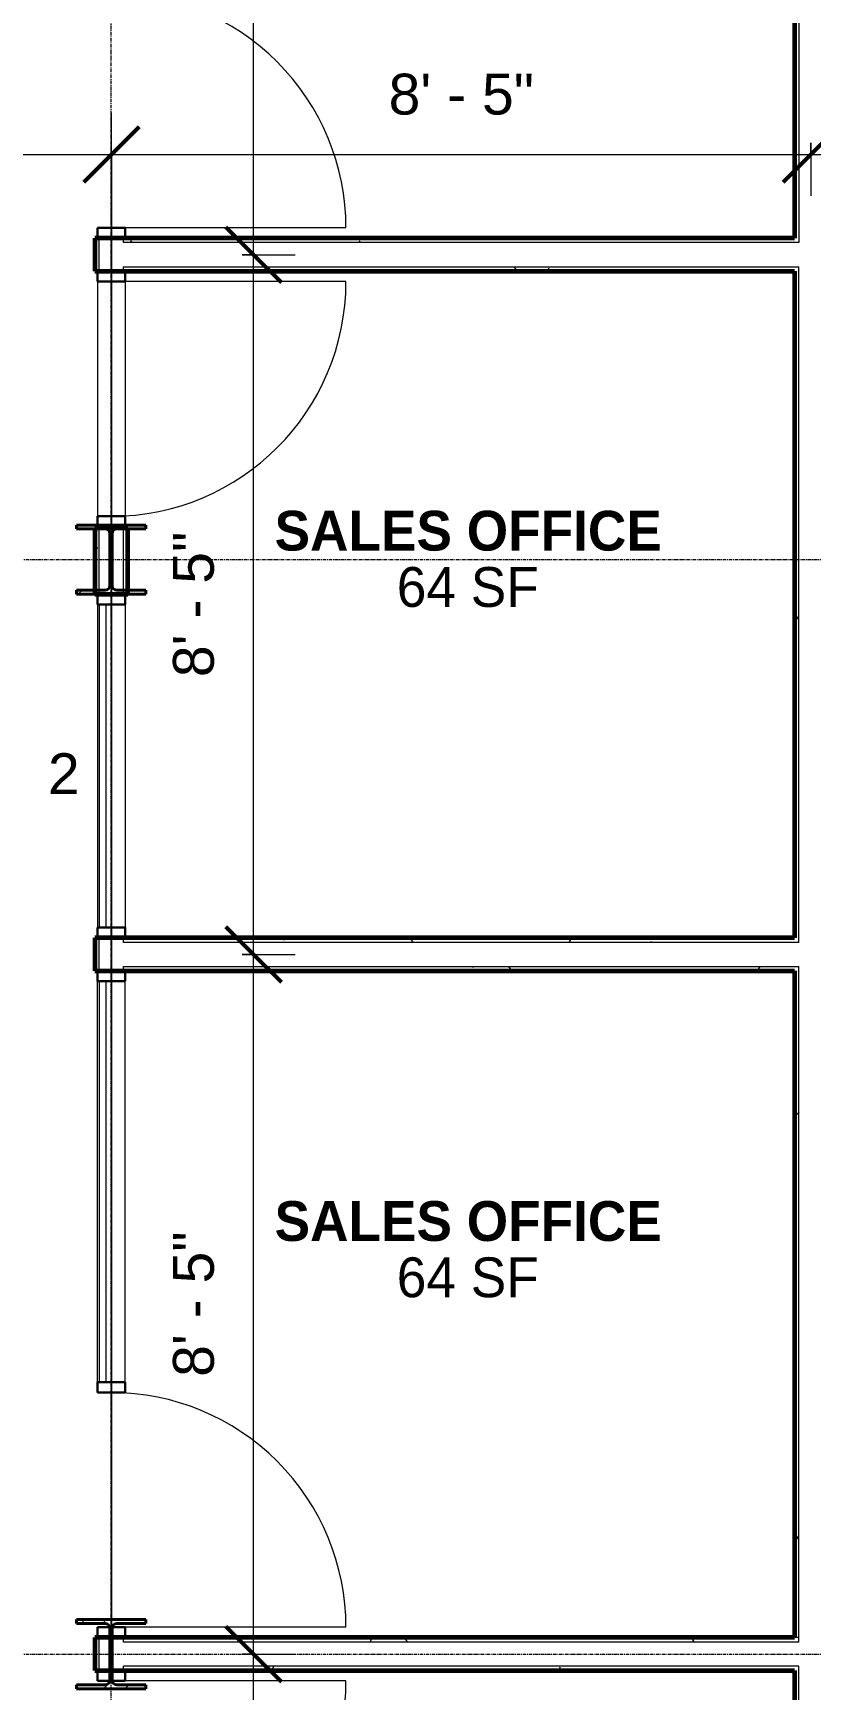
# Model space of a CAD drawing. Header units: inches. Extents: x 126 to 2219, y -1759 to -92.
# Drawn here: x 1338.1 to 1450.4, y -1173.5 to -934.3 of the extents above; entities that cross this region are included whole.
import ezdxf

# ---------------------------------------------------------------- set-up
doc = ezdxf.new("R2010")
doc.units = ezdxf.units.IN
doc.header["$MEASUREMENT"] = 0
doc.linetypes.add('Grid Line 1_2_', pattern=[0.875, 0.5, -0.125, 0.125, -0.125])
for name, color, linetype, lineweight in [('A-ANNO-DIMS', 211, 'Continuous', 9), ('A-ANNO-DIMS-64', 211, 'Continuous', 9), ('A-AREA-IDEN', 2, 'Continuous', 9), ('A-DOOR', 31, 'Continuous', 18), ('A-GLAZ-CURT', 52, 'Continuous', 9), ('A-GLAZ-CWMG', 51, 'Continuous', 9), ('A-WALL', 113, 'Continuous', 18), ('A-WALL-PATT', 111, 'Continuous', 60), ('G-ANNO-SYMB', 111, 'Continuous', 9), ('I-WALL', 2, 'Continuous', 18), ('S-COLS', 52, 'Continuous', 9), ('S-GRID', 1, 'Continuous', 9)]:
    doc.layers.add(name, color=color, linetype=linetype, lineweight=lineweight)
doc.styles.add('Arial', font='arial.ttf', dxfattribs={"height": 5.901198})
doc.styles.add('Century Gothic', font='GOTHIC.TTF', dxfattribs={"height": 5.748447})
doc.styles.add('Century Gothic_B', font='GOTHICB.TTF', dxfattribs={"height": 5.744479})
doc.dimstyles.new('Linear_-_3_32__Arial_1', dxfattribs={"dimscale": 12, "dimtxt": 6, "dimasz": 0.666667, "dimexe": 0.5, "dimexo": 0.333333, "dimgap": 0.333333, "dimtad": 1, "dimdec": 0, "dimzin": 1, "dimdsep": 46, "dimlunit": 4, "dimtxsty": 'Arial', "dimblk1": 'OBLIQUE', "dimblk2": 'OBLIQUE', "dimsah": 1, "dimcen": 0.09, "dimdle": 0.5, "dimazin": 0, "dimtfac": 1, "dimtdec": 4, "dimtix": 1, "dimtmove": 0, "dimatfit": 3, "dimfxl": 1, "dimtvp": 1, "dimfrac": 2, "dimtolj": 1, "dimtzin": 0, "dimarcsym": 2})
pattern_1 = [(45, (0, 0), (-6.335677, 6.335677), []), (45, (0, 9.6), (-6.335677, 6.335677), [])]
pattern_2 = [(0, (0, 0), (20.48, 5.12), [0.845, -14.515, 0.845, -14.515, -81.92]), (0, (0, 0), (20.48, 5.12), [-30.72, 0.845, -29.875, 0.845, -14.515, -35.84]), (0, (0, 0), (20.48, 5.12), [-76.8, 0.845, -9.395, 0.845, -24.755]), (120, (7.68, 2.56), (-14.67405, 15.1762), [0.845, -14.515, 0.845, -14.515, -81.92]), (120, (7.68, 2.56), (-14.67405, 15.1762), [-30.72, 0.845, -29.875, 0.845, -14.515, -35.84]), (120, (7.68, 2.56), (-14.67405, 15.1762), [-76.8, 0.845, -9.395, 0.845, -24.755]), (240, (10.24, 12.8), (-5.80595, -20.2962), [0.845, -14.515, 0.845, -14.515, -81.92]), (240, (10.24, 12.8), (-5.80595, -20.2962), [-30.72, 0.845, -29.875, 0.845, -14.515, -35.84]), (240, (10.24, 12.8), (-5.80595, -20.2962), [-76.8, 0.845, -9.395, 0.845, -24.755])]

# ---------------------------------------------------------------- blocks, each defined once
blk = doc.blocks.new('Open Source Metal Building_Exterior_rvt-1-Floor Plan - Office Annex')
at = {"layer": 'S-COLS'}
h = blk.add_hatch(dxfattribs=at)
h.set_pattern_fill('FP_4', color=256, style=0, pattern_type=2)
h.set_pattern_definition(pattern_1)
h.paths.add_polyline_path([(1354.35, -1015.33), (1354.35, -1014.77), (1350.21, -1014.77), (1349.73, -1014.57), (1349.52, -1014.08), (1349.52, -1006.6), (1349.73, -1006.11), (1350.21, -1005.9), (1354.35, -1005.9), (1354.35, -1005.35), (1344.35, -1005.35), (1344.35, -1005.9), (1348.49, -1005.9), (1348.98, -1006.11), (1349.18, -1006.6), (1349.18, -1014.08), (1348.98, -1014.57), (1348.49, -1014.77), (1344.35, -1014.77), (1344.35, -1015.33)], flags=0)
h = blk.add_hatch(dxfattribs=at)
h.set_pattern_fill('FP_4', color=256, style=0, pattern_type=2)
h.set_pattern_definition(pattern_1)
h.paths.add_polyline_path([(1354.35, -1173.33), (1354.35, -1172.77), (1350.21, -1172.77), (1349.73, -1172.57), (1349.52, -1172.08), (1349.52, -1164.6), (1349.73, -1164.11), (1350.21, -1163.9), (1354.35, -1163.9), (1354.35, -1163.35), (1344.35, -1163.35), (1344.35, -1163.9), (1348.49, -1163.9), (1348.98, -1164.11), (1349.18, -1164.6), (1349.18, -1172.08), (1348.98, -1172.57), (1348.49, -1172.77), (1344.35, -1172.77), (1344.35, -1173.33)], flags=0)
at = {"layer": 'S-COLS', "color": 90, "lineweight": 40}
for p, q in [((1354.35, -1005.35), (1344.35, -1005.35)), ((1344.35, -1005.35), (1344.35, -1005.9)), ((1344.35, -1005.9), (1348.49, -1005.9)), ((1349.18, -1006.6), (1349.18, -1014.08)), ((1349.52, -1014.08), (1349.52, -1006.6)), ((1350.21, -1005.9), (1354.35, -1005.9)), ((1354.35, -1005.9), (1354.35, -1005.35)), ((1348.49, -1014.77), (1344.35, -1014.77)), ((1344.35, -1014.77), (1344.35, -1015.33)), ((1344.35, -1015.33), (1354.35, -1015.33)), ((1354.35, -1014.77), (1350.21, -1014.77)), ((1354.35, -1015.33), (1354.35, -1014.77)), ((1354.35, -1163.35), (1344.35, -1163.35)), ((1344.35, -1163.35), (1344.35, -1163.9)), ((1344.35, -1163.9), (1348.49, -1163.9)), ((1349.18, -1164.6), (1349.18, -1172.08)), ((1349.52, -1172.08), (1349.52, -1164.6)), ((1350.21, -1163.9), (1354.35, -1163.9)), ((1354.35, -1163.9), (1354.35, -1163.35)), ((1348.49, -1172.77), (1344.35, -1172.77)), ((1344.35, -1172.77), (1344.35, -1173.33)), ((1344.35, -1173.33), (1354.35, -1173.33)), ((1354.35, -1172.77), (1350.21, -1172.77)), ((1354.35, -1173.33), (1354.35, -1172.77))]:
    blk.add_line(p, q, dxfattribs=at)
for centre, start, end in [((1348.49, -1006.6), 0, 90), ((1350.21, -1006.6), 90, 180), ((1348.49, -1014.08), 270, 0), ((1350.21, -1014.08), 180, 270), ((1348.49, -1164.6), 0, 90), ((1350.21, -1164.6), 90, 180), ((1348.49, -1172.08), 270, 0), ((1350.21, -1172.08), 180, 270)]:
    blk.add_arc(centre, 0.691, start, end, dxfattribs=at)
at = {"layer": 'S-GRID', "linetype": 'Grid Line 1_2_'}
for p, q in [((1349.35, -1631.19), (1349.35, -124.28)), ((329.05, -1010.34), (2105.65, -1010.34)), ((329.05, -1168.34), (2105.65, -1168.34))]:
    blk.add_line(p, q, dxfattribs=at)
blk = doc.blocks.new('Door_Single_Storefront - one-700969-Floor Plan - Office Annex')
at = {"layer": 'A-DOOR'}
blk.add_line((-16.9375, -33.875), (-16.9375, 0), dxfattribs=at)
blk.add_arc((-16.9375, 0), 33.875, 270, 0, dxfattribs=at)
blk = doc.blocks.new('Rectangular Mullion - 2_5_ x 5_ rectangular-547429-Floor Plan - Office Annex')
at = {"layer": 'A-GLAZ-CWMG', "lineweight": 30}
for p, q in [((-1.5, 2), (0, 2)), ((-1.5, -2), (-1.5, 2)), ((0, 2), (0, -2)), ((0, -2), (-1.5, -2))]:
    blk.add_line(p, q, dxfattribs=at)
blk = doc.blocks.new('System Panel - Glazed-704504-Floor Plan - Office Annex')
at = {"layer": 'A-GLAZ-CURT', "lineweight": 18}
for p, q in [((23.32, 1.75), (-23.32, 1.75)), ((-23.32, 1.75), (-23.32, 0.75)), ((-23.32, 0.75), (23.32, 0.75)), ((23.32, 0.75), (23.32, 1.75))]:
    blk.add_line(p, q, dxfattribs=at)
blk = doc.blocks.new('Rectangular Mullion - 2_5_ x 5_ rectangular-704502-Floor Plan - Office Annex')
at = {"layer": 'A-GLAZ-CWMG'}
for p, q in [((1347.4, -1016.83), (1347.4, -1063.46)), ((1351.4, -1016.83), (1351.4, -1063.46))]:
    blk.add_line(p, q, dxfattribs=at)
blk = doc.blocks.new('Rectangular Mullion - 2_5_ x 5_ rectangular-546109-Floor Plan - Office Annex')
at = {"layer": 'A-GLAZ-CWMG', "lineweight": 30}
for p, q in [((0, 2), (-1.5, 2)), ((-1.5, 2), (-1.5, -2)), ((0, -2), (0, 2)), ((-1.5, -2), (0, -2))]:
    blk.add_line(p, q, dxfattribs=at)
blk = doc.blocks.new('Door_Single_Storefront - one-704431-Floor Plan - Office Annex')
at = {"layer": 'A-DOOR'}
blk.add_line((-16.9375, 33.875), (-16.9375, 0), dxfattribs=at)
blk.add_arc((-16.9375, 0), 33.875, 360, 90, dxfattribs=at)
blk = doc.blocks.new('Rectangular Mullion - 2_5_ x 5_ rectangular-546107-Floor Plan - Office Annex')
at = {"layer": 'A-GLAZ-CWMG', "lineweight": 30}
for p, q in [((-0.75, 2), (0.75, 2)), ((-0.75, -2), (-0.75, 2)), ((0.75, 2), (0.75, -2)), ((0.75, -2), (-0.75, -2))]:
    blk.add_line(p, q, dxfattribs=at)
blk = doc.blocks.new('Rectangular Mullion - 2_5_ x 5_ rectangular-704432-Floor Plan - Office Annex')
at = {"layer": 'A-GLAZ-CWMG', "lineweight": 30}
for p, q in [((-1.5, 2), (0, 2)), ((-1.5, -2), (-1.5, 2)), ((0, 2), (0, -2)), ((0, -2), (-1.5, -2))]:
    blk.add_line(p, q, dxfattribs=at)
blk = doc.blocks.new('System Panel - Glazed-700968-Floor Plan - Office Annex')
at = {"layer": 'A-GLAZ-CURT', "lineweight": 18}
for p, q in [((28.9375, -0.75), (-28.9375, -0.75)), ((-28.9375, -0.75), (-28.9375, -1.75)), ((-28.9375, -1.75), (28.9375, -1.75)), ((28.9375, -1.75), (28.9375, -0.75))]:
    blk.add_line(p, q, dxfattribs=at)
blk = doc.blocks.new('Rectangular Mullion - 2_5_ x 5_ rectangular-700963-Floor Plan - Office Annex')
at = {"layer": 'A-GLAZ-CWMG'}
for p, q in [((1282.4, -1005.59), (1282.4, -1063.46)), ((1286.4, -1005.59), (1286.4, -1063.46))]:
    blk.add_line(p, q, dxfattribs=at)
blk = doc.blocks.new('Rectangular Mullion - 2_5_ x 5_ rectangular-547427-Floor Plan - Office Annex')
at = {"layer": 'A-GLAZ-CWMG', "lineweight": 30}
for p, q in [((0, 2), (-1.5, 2)), ((-1.5, 2), (-1.5, -2)), ((0, -2), (0, 2)), ((-1.5, -2), (0, -2))]:
    blk.add_line(p, q, dxfattribs=at)
blk = doc.blocks.new('Rectangular Mullion - 2_5_ x 5_ rectangular-547424-Floor Plan - Office Annex')
at = {"layer": 'A-GLAZ-CWMG', "lineweight": 30}
for p, q in [((-0.75, 2), (0.75, 2)), ((-0.75, -2), (-0.75, 2)), ((0.75, 2), (0.75, -2)), ((0.75, -2), (-0.75, -2))]:
    blk.add_line(p, q, dxfattribs=at)
blk = doc.blocks.new('Door_Single_Storefront - one-700971-Floor Plan - Office Annex')
at = {"layer": 'A-DOOR'}
blk.add_line((-16.9375, 33.875), (-16.9375, 0), dxfattribs=at)
blk.add_arc((-16.9375, 0), 33.875, 360, 90, dxfattribs=at)
blk = doc.blocks.new('Rectangular Mullion - 2_5_ x 5_ rectangular-546165-Floor Plan - Office Annex')
at = {"layer": 'A-GLAZ-CWMG', "lineweight": 30}
for p, q in [((-1.5, 2), (0, 2)), ((-1.5, -2), (-1.5, 2)), ((0, 2), (0, -2)), ((0, -2), (-1.5, -2))]:
    blk.add_line(p, q, dxfattribs=at)
blk = doc.blocks.new('Rectangular Mullion - 2_5_ x 5_ rectangular-704430-Floor Plan - Office Annex')
at = {"layer": 'A-GLAZ-CWMG'}
for p, q in [((1347.4, -970.21), (1347.4, -1004.09)), ((1351.4, -970.21), (1351.4, -1004.09))]:
    blk.add_line(p, q, dxfattribs=at)
blk = doc.blocks.new('DIMBLOCK8-Floor Plan - Office Annex')
at = {"layer": 'A-ANNO-DIMS-64', "lineweight": 50}
for p, q in [((1369.94, -1168.34), (1365.94, -1164.34)), ((1369.94, -1168.34), (1373.94, -1172.34)), ((1369.94, -1269.34), (1365.94, -1265.34)), ((1369.94, -1269.34), (1373.94, -1273.34))]:
    blk.add_line(p, q, dxfattribs=at)
at = {"layer": 'A-ANNO-DIMS-64'}
for p, q in [((1368.29, -1168.34), (1375.94, -1168.34)), ((1369.94, -1168.34), (1368.29, -1168.34)), ((1369.94, -1269.34), (1369.94, -1168.34)), ((1368.29, -1269.34), (1375.94, -1269.34)), ((1369.94, -1269.34), (1368.29, -1269.34))]:
    blk.add_line(p, q, dxfattribs=at)
at = {"layer": 'A-ANNO-DIMS-64', "color": 0, "insert": (1358.29, -1229.31), "char_height": 5.901, "width": 25.1446, "attachment_point": 1, "rotation": 90, "line_spacing_factor": 0.938532, "style": 'Arial'}
blk.add_mtext('8\' - 5"', dxfattribs=at)
blk = doc.blocks.new('_Oblique')
at = {"color": 0, "linetype": 'ByBlock', "lineweight": -2}
blk.add_line((-0.5, -0.5), (0.5, 0.5), dxfattribs=at)
blk = doc.blocks.new('DIMBLOCK9-Floor Plan - Office Annex')
at = {"layer": 'A-ANNO-DIMS-64', "lineweight": 50}
for p, q in [((1369.94, -1067.34), (1365.94, -1063.34)), ((1369.94, -1067.34), (1373.94, -1071.34)), ((1369.94, -1168.34), (1365.94, -1164.34)), ((1369.94, -1168.34), (1373.94, -1172.34))]:
    blk.add_line(p, q, dxfattribs=at)
at = {"layer": 'A-ANNO-DIMS-64'}
for p, q in [((1368.29, -1067.34), (1375.94, -1067.34)), ((1369.94, -1067.34), (1368.29, -1067.34)), ((1369.94, -1168.34), (1369.94, -1067.34)), ((1368.29, -1168.34), (1375.94, -1168.34)), ((1369.94, -1168.34), (1368.29, -1168.34))]:
    blk.add_line(p, q, dxfattribs=at)
at = {"layer": 'A-ANNO-DIMS-64', "color": 0, "insert": (1358.29, -1128.31), "char_height": 5.901, "width": 25.1446, "attachment_point": 1, "rotation": 90, "line_spacing_factor": 0.938532, "style": 'Arial'}
blk.add_mtext('8\' - 5"', dxfattribs=at)
blk = doc.blocks.new('DIMBLOCK10-Floor Plan - Office Annex')
at = {"layer": 'A-ANNO-DIMS-64', "lineweight": 50}
for p, q in [((1369.94, -966.34), (1365.94, -962.34)), ((1369.94, -966.34), (1373.94, -970.34)), ((1369.94, -1067.34), (1365.94, -1063.34)), ((1369.94, -1067.34), (1373.94, -1071.34))]:
    blk.add_line(p, q, dxfattribs=at)
at = {"layer": 'A-ANNO-DIMS-64'}
for p, q in [((1368.29, -966.34), (1375.94, -966.34)), ((1369.94, -966.34), (1368.29, -966.34)), ((1369.94, -1067.34), (1369.94, -966.34)), ((1368.29, -1067.34), (1375.94, -1067.34)), ((1369.94, -1067.34), (1368.29, -1067.34))]:
    blk.add_line(p, q, dxfattribs=at)
at = {"layer": 'A-ANNO-DIMS-64', "color": 0, "insert": (1358.29, -1027.31), "char_height": 5.901, "width": 25.1446, "attachment_point": 1, "rotation": 90, "line_spacing_factor": 0.938532, "style": 'Arial'}
blk.add_mtext('8\' - 5"', dxfattribs=at)
blk = doc.blocks.new('DIMBLOCK11-Floor Plan - Office Annex')
at = {"layer": 'A-ANNO-DIMS-64', "lineweight": 50}
for p, q in [((1369.94, -865.34), (1365.94, -861.34)), ((1369.94, -865.34), (1373.94, -869.34)), ((1369.94, -966.34), (1365.94, -962.34)), ((1369.94, -966.34), (1373.94, -970.34))]:
    blk.add_line(p, q, dxfattribs=at)
at = {"layer": 'A-ANNO-DIMS-64'}
for p, q in [((1368.29, -865.34), (1375.94, -865.34)), ((1369.94, -865.34), (1368.29, -865.34)), ((1369.94, -966.34), (1369.94, -865.34)), ((1368.29, -966.34), (1375.94, -966.34)), ((1369.94, -966.34), (1368.29, -966.34))]:
    blk.add_line(p, q, dxfattribs=at)
at = {"layer": 'A-ANNO-DIMS-64', "color": 0, "insert": (1358.29, -926.31), "char_height": 5.901, "width": 25.1446, "attachment_point": 1, "rotation": 90, "line_spacing_factor": 0.938532, "style": 'Arial'}
blk.add_mtext('8\' - 5"', dxfattribs=at)
blk = doc.blocks.new('DIMBLOCK51-Floor Plan - Office Annex')
at = {"layer": 'A-ANNO-DIMS-64'}
for p, q in [((1284.4, -1166.71), (1284.4, -945.85)), ((1349.4, -1166.71), (1349.4, -945.85)), ((1284.4, -951.85), (1349.4, -951.85)), ((1284.4, -951.85), (1284.4, -1166.71)), ((1349.4, -951.85), (1349.4, -1166.71))]:
    blk.add_line(p, q, dxfattribs=at)
at = {"layer": 'A-ANNO-DIMS-64', "lineweight": 50}
for p, q in [((1284.4, -951.85), (1288.4, -947.85)), ((1349.4, -951.85), (1353.4, -947.85)), ((1284.4, -951.85), (1280.4, -955.85)), ((1349.4, -951.85), (1345.4, -955.85))]:
    blk.add_line(p, q, dxfattribs=at)
at = {"layer": 'A-ANNO-DIMS-64', "color": 0, "insert": (1306.43, -940.2), "char_height": 5.901, "width": 25.1446, "attachment_point": 1, "line_spacing_factor": 0.938532, "style": 'Arial'}
blk.add_mtext('5\' - 5"', dxfattribs=at)
blk = doc.blocks.new('DIMBLOCK52-Floor Plan - Office Annex')
at = {"layer": 'A-ANNO-DIMS-64'}
for p, q in [((1349.4, -1166.71), (1349.4, -945.85)), ((1450.4, -950.2), (1450.4, -957.85)), ((1450.4, -951.85), (1450.4, -950.2)), ((1349.4, -951.85), (1450.4, -951.85)), ((1349.4, -951.85), (1349.4, -1166.71))]:
    blk.add_line(p, q, dxfattribs=at)
at = {"layer": 'A-ANNO-DIMS-64', "lineweight": 50}
for p, q in [((1349.4, -951.85), (1353.4, -947.85)), ((1450.4, -951.85), (1454.4, -947.85)), ((1349.4, -951.85), (1345.4, -955.85)), ((1450.4, -951.85), (1446.4, -955.85))]:
    blk.add_line(p, q, dxfattribs=at)
at = {"layer": 'A-ANNO-DIMS-64', "color": 0, "insert": (1389.43, -940.2), "char_height": 5.901, "width": 25.1446, "attachment_point": 1, "line_spacing_factor": 0.938532, "style": 'Arial'}
blk.add_mtext('8\' - 5"', dxfattribs=at)
blk = doc.blocks.new('DIMBLOCK53-Floor Plan - Office Annex')
at = {"layer": 'A-ANNO-DIMS-64', "lineweight": 50}
for p, q in [((1450.4, -951.85), (1454.4, -947.85)), ((1587.4, -951.85), (1591.4, -947.85)), ((1450.4, -951.85), (1446.4, -955.85)), ((1587.4, -951.85), (1583.4, -955.85))]:
    blk.add_line(p, q, dxfattribs=at)
at = {"layer": 'A-ANNO-DIMS-64'}
for p, q in [((1450.4, -950.2), (1450.4, -957.85)), ((1450.4, -951.85), (1450.4, -950.2)), ((1587.4, -950.2), (1587.4, -957.85)), ((1587.4, -951.85), (1587.4, -950.2)), ((1450.4, -951.85), (1587.4, -951.85))]:
    blk.add_line(p, q, dxfattribs=at)
at = {"layer": 'A-ANNO-DIMS-64', "color": 0, "insert": (1506.16, -940.2), "char_height": 5.901, "width": 30.5723, "attachment_point": 1, "line_spacing_factor": 0.938532, "style": 'Arial'}
blk.add_mtext('11\' - 5"', dxfattribs=at)

msp = doc.modelspace()

# ---------------------------------------------------------------- hatches: boundary and pattern name
at = {"layer": 'A-WALL-PATT', "lineweight": 9}
h = msp.add_hatch(dxfattribs=at)
h.set_pattern_fill('FP_1', color=256, style=0, pattern_type=2)
h.set_pattern_definition(pattern_2)
h.paths.add_polyline_path([(1448.65, -1266.96), (1448.65, -1170.09), (1448.03, -1170.09), (1448.03, -1266.96)], flags=0)
h.paths.add_polyline_path([(1448.03, -1165.96), (1448.65, -1165.96), (1448.65, -1069.09), (1448.03, -1069.09), (1448.03, -1157.12)], flags=0)
h.paths.add_polyline_path([(1448.03, -1064.96), (1448.65, -1064.96), (1448.65, -968.09), (1448.03, -968.09), (1448.03, -1053.4)], flags=0)
h.paths.add_polyline_path([(1448.65, -963.96), (1448.65, -867.71), (1448.03, -867.71), (1448.03, -963.96)], flags=0)
h = msp.add_hatch(dxfattribs=at)
h.set_pattern_fill('FP_1', color=256, style=0, pattern_type=2)
h.set_pattern_definition(pattern_2)
h.paths.add_polyline_path([(1347.65, -1170.71), (1347.65, -1165.96), (1347.03, -1165.96), (1347.03, -1170.71)], flags=0)
h.paths.add_polyline_path([(1347.03, -1069.71), (1347.65, -1069.71), (1347.65, -1064.96), (1347.03, -1064.96)], flags=0)
h.paths.add_polyline_path([(1347.65, -1015.33), (1347.65, -1005.71), (1347.03, -1005.71), (1347.03, -1015.33)], flags=0)
h.paths.add_polyline_path([(1347.03, -968.71), (1347.65, -968.71), (1347.65, -963.96), (1347.03, -963.96)], flags=0)
h = msp.add_hatch(dxfattribs=at)
h.set_pattern_fill('FP_1', color=256, style=0, pattern_type=2)
h.set_pattern_definition(pattern_2)
h.paths.add_polyline_path([(1351.15, -1170.71), (1351.78, -1170.71), (1351.78, -1170.09), (1351.15, -1170.09)], flags=0)
h.paths.add_polyline_path([(1351.78, -1166.59), (1351.78, -1165.96), (1351.15, -1165.96), (1351.15, -1166.59)], flags=0)
h.paths.add_polyline_path([(1351.15, -1069.71), (1351.78, -1069.71), (1351.78, -1069.09), (1351.15, -1069.09)], flags=0)
h.paths.add_polyline_path([(1351.15, -1065.59), (1351.78, -1065.59), (1351.78, -1064.96), (1351.15, -1064.96)], flags=0)
h.paths.add_polyline_path([(1351.78, -1015.33), (1351.78, -1005.71), (1351.15, -1005.71), (1351.15, -1015.33)], flags=0)
h.paths.add_polyline_path([(1351.15, -968.71), (1351.78, -968.71), (1351.78, -968.09), (1351.15, -968.09)], flags=0)
h.paths.add_polyline_path([(1351.78, -964.59), (1351.78, -963.96), (1351.15, -963.96), (1351.15, -964.59)], flags=0)
h = msp.add_hatch(dxfattribs=at)
h.set_pattern_fill('FP_1', color=256, style=0, pattern_type=2)
h.set_pattern_definition(pattern_2)
h.paths.add_polyline_path([(1448.03, -964.59), (1448.65, -964.59), (1448.65, -963.96), (1351.78, -963.96), (1351.78, -964.59), (1428.78, -964.59)], flags=0)
h = msp.add_hatch(dxfattribs=at)
h.set_pattern_fill('FP_1', color=256, style=0, pattern_type=2)
h.set_pattern_definition(pattern_2)
h.paths.add_polyline_path([(1448.03, -968.71), (1448.03, -968.09), (1351.78, -968.09), (1351.78, -968.71), (1428.78, -968.71)], flags=0)
h = msp.add_hatch(dxfattribs=at)
h.set_pattern_fill('FP_1', color=256, style=0, pattern_type=2)
h.set_pattern_definition(pattern_2)
h.paths.add_polyline_path([(1448.03, -1065.59), (1448.65, -1065.59), (1448.65, -1064.96), (1351.78, -1064.96), (1351.78, -1065.59), (1428.78, -1065.59)], flags=0)
h = msp.add_hatch(dxfattribs=at)
h.set_pattern_fill('FP_1', color=256, style=0, pattern_type=2)
h.set_pattern_definition(pattern_2)
h.paths.add_polyline_path([(1448.03, -1069.71), (1448.03, -1069.09), (1351.78, -1069.09), (1351.78, -1069.71), (1428.78, -1069.71)], flags=0)
h = msp.add_hatch(dxfattribs=at)
h.set_pattern_fill('FP_1', color=256, style=0, pattern_type=2)
h.set_pattern_definition(pattern_2)
h.paths.add_polyline_path([(1448.03, -1166.59), (1448.65, -1166.59), (1448.65, -1165.96), (1351.78, -1165.96), (1351.78, -1166.59), (1428.78, -1166.59)], flags=0)
h = msp.add_hatch(dxfattribs=at)
h.set_pattern_fill('FP_1', color=256, style=0, pattern_type=2)
h.set_pattern_definition(pattern_2)
h.paths.add_polyline_path([(1448.03, -1170.71), (1448.03, -1170.09), (1351.78, -1170.09), (1351.78, -1170.71), (1428.78, -1170.71)], flags=0)

# ---------------------------------------------------------------- linework, layer by layer
at = {"layer": 'A-WALL'}
for p, q in [((1448.65, -867.09), (1448.65, -964.59)), ((1347.65, -968.71), (1347.65, -963.96)), ((1351.15, -964.59), (1351.15, -963.96)), ((1448.65, -964.59), (1351.15, -964.59)), ((1351.15, -968.71), (1351.15, -968.09)), ((1351.15, -968.09), (1448.65, -968.09)), ((1448.65, -1065.59), (1448.65, -968.09)), ((1347.65, -1015.33), (1347.65, -1005.71)), ((1351.15, -1015.33), (1351.15, -1005.71)), ((1347.65, -1069.71), (1347.65, -1064.96)), ((1351.15, -1065.59), (1351.15, -1064.96)), ((1448.65, -1065.59), (1351.15, -1065.59)), ((1351.15, -1069.71), (1351.15, -1069.09)), ((1351.15, -1069.09), (1448.65, -1069.09)), ((1448.65, -1166.59), (1448.65, -1069.09)), ((1347.65, -1170.71), (1347.65, -1165.96)), ((1351.15, -1166.59), (1351.15, -1165.96)), ((1448.65, -1166.59), (1351.15, -1166.59)), ((1448.65, -1165.96), (1448.03, -1165.96)), ((1351.15, -1170.71), (1351.15, -1170.09)), ((1448.65, -1170.09), (1351.15, -1170.09)), ((1448.65, -1267.59), (1448.65, -1170.09))]:
    msp.add_line(p, q, dxfattribs=at)
at = {"layer": 'I-WALL', "lineweight": 60}
for p, q in [((1448.03, -867.71), (1448.03, -963.96)), ((1347.03, -963.96), (1347.03, -968.71)), ((1448.03, -963.96), (1347.03, -963.96)), ((1347.03, -968.71), (1448.03, -968.71)), ((1448.03, -968.71), (1448.03, -1064.96)), ((1347.03, -1005.71), (1347.03, -1015.33)), ((1351.78, -1005.71), (1347.03, -1005.71)), ((1351.78, -1015.33), (1351.78, -1005.71)), ((1347.03, -1015.33), (1351.78, -1015.33)), ((1347.03, -1064.96), (1347.03, -1069.71)), ((1448.03, -1064.96), (1347.03, -1064.96)), ((1347.03, -1069.71), (1448.03, -1069.71)), ((1448.03, -1069.71), (1448.03, -1165.96)), ((1347.03, -1165.96), (1347.03, -1170.71)), ((1448.03, -1165.96), (1347.03, -1165.96)), ((1347.03, -1170.71), (1448.03, -1170.71)), ((1448.03, -1170.71), (1448.03, -1266.96))]:
    msp.add_line(p, q, dxfattribs=at)

# ---------------------------------------------------------------- block references
at = {"layer": 'A-DOOR'}
for name, p, rotation in [('Door_Single_Storefront - one-700969-Floor Plan - Office Annex', (1349.4, -945.52), 90.00000000000007), ('Door_Single_Storefront - one-704431-Floor Plan - Office Annex', (1349.4, -987.15), 269.9999999999999), ('Door_Single_Storefront - one-700969-Floor Plan - Office Annex', (1349.4, -1147.52), 90.00000000000026), ('Door_Single_Storefront - one-700971-Floor Plan - Office Annex', (1349.4, -1189.15), 270.0000000000001)]:
    msp.add_blockref(name, p, dxfattribs=dict(at, rotation=rotation))
at = {"layer": 'A-GLAZ-CURT'}
for name, p, rotation in [('System Panel - Glazed-704504-Floor Plan - Office Annex', (1349.4, -1040.14), 89.99999999999993), ('System Panel - Glazed-700968-Floor Plan - Office Annex', (1349.4, -1100.15), 270.0000000000002)]:
    msp.add_blockref(name, p, dxfattribs=dict(at, rotation=rotation))
at = {"layer": 'A-GLAZ-CWMG', "extrusion": (0, 0, -1)}
for name, p, rotation in [('Rectangular Mullion - 2_5_ x 5_ rectangular-547429-Floor Plan - Office Annex', (-1349.4, -963.96), 269.9999999999999), ('Rectangular Mullion - 2_5_ x 5_ rectangular-704432-Floor Plan - Office Annex', (-1349.4, -968.71), 90.00000000000007), ('Rectangular Mullion - 2_5_ x 5_ rectangular-546107-Floor Plan - Office Annex', (-1349.4, -1004.84), 90.00000000000007), ('Rectangular Mullion - 2_5_ x 5_ rectangular-704432-Floor Plan - Office Annex', (-1349.4, -1015.33), 90.00000000000007), ('Rectangular Mullion - 2_5_ x 5_ rectangular-547424-Floor Plan - Office Annex', (-1349.4, -1129.84), 269.9999999999997), ('Rectangular Mullion - 2_5_ x 5_ rectangular-547429-Floor Plan - Office Annex', (-1349.4, -1165.96), 269.9999999999997), ('Rectangular Mullion - 2_5_ x 5_ rectangular-546165-Floor Plan - Office Annex', (-1349.4, -1170.71), 89.9999999999999)]:
    msp.add_blockref(name, p, dxfattribs=dict(at, rotation=rotation))
at = {"layer": 'A-GLAZ-CWMG'}
for name in ['Rectangular Mullion - 2_5_ x 5_ rectangular-704430-Floor Plan - Office Annex', 'Rectangular Mullion - 2_5_ x 5_ rectangular-704502-Floor Plan - Office Annex']:
    msp.add_blockref(name, (0, 0), dxfattribs=at)
for name, p, rotation in [('Rectangular Mullion - 2_5_ x 5_ rectangular-546109-Floor Plan - Office Annex', (1349.4, -1064.96), 269.9999999999999), ('Rectangular Mullion - 2_5_ x 5_ rectangular-547427-Floor Plan - Office Annex', (1349.4, -1069.71), 90.00000000000026), ('Rectangular Mullion - 2_5_ x 5_ rectangular-700963-Floor Plan - Office Annex', (2633.81, -2134.67), 180)]:
    msp.add_blockref(name, p, dxfattribs=dict(at, rotation=rotation))

# ---------------------------------------------------------------- texts
at = {"layer": 'A-AREA-IDEN', "attachment_point": 2}
for s, insert, char_height, width, line_spacing_factor, style in [('SALES OFFICE', (1400.92, -1003.3), 5.7445, 61.272, 0.984796, 'Century Gothic_B'), ('64 SF', (1400.86, -1011.42), 5.748, 22.392, 0.984117, 'Century Gothic'), ('SALES OFFICE', (1400.92, -1102.95), 5.7445, 61.272, 0.984796, 'Century Gothic_B'), ('64 SF', (1400.86, -1111.07), 5.748, 22.392, 0.984117, 'Century Gothic')]:
    msp.add_mtext(s, dxfattribs=dict(at, insert=insert, char_height=char_height, width=width, line_spacing_factor=line_spacing_factor, style=style))

# ---------------------------------------------------------------- dimensions: what is measured, and where the dimension line sits
at = {"layer": 'A-ANNO-DIMS'}
for base, p1, p2, picture, middle in [((1369.94, -865.34), (1364.29, -966.34), (1364.29, -865.34), 'DIMBLOCK11-Floor Plan - Office Annex', (1362.93, -915.84)), ((1369.94, -966.34), (1364.29, -1067.34), (1364.29, -966.34), 'DIMBLOCK10-Floor Plan - Office Annex', (1362.93, -1016.84)), ((1369.94, -1067.34), (1364.29, -1168.34), (1364.29, -1067.34), 'DIMBLOCK9-Floor Plan - Office Annex', (1362.93, -1117.84)), ((1369.94, -1168.34), (1364.29, -1269.34), (1364.29, -1168.34), 'DIMBLOCK8-Floor Plan - Office Annex', (1362.93, -1218.84))]:
    dim = msp.add_linear_dim(base=base, p1=p1, p2=p2, angle=90, dimstyle='Linear_-_3_32__Arial_1', override={"dimpost": '<>', "dimfxl": 101}, dxfattribs=at)
    dim.commit()
    dim.dimension.update_dxf_attribs({"geometry": picture, "text_midpoint": middle})
dim = msp.add_linear_dim(base=(1587.4, -951.85), p1=(1450.4, -946.2), p2=(1587.4, -946.2), dimstyle='Linear_-_3_32__Arial_1', override={"dimpost": '<>', "dimfxl": 137}, dxfattribs=at)
dim.commit()
dim.dimension.update_dxf_attribs({"geometry": 'DIMBLOCK53-Floor Plan - Office Annex', "text_midpoint": (1518.9, -944.84)})

# ---------------------------------------------------------------- next in the draw order: texts
at = {"layer": 'G-ANNO-SYMB', "insert": (1342.53, -1038.3), "char_height": 5.9, "width": 5.472, "attachment_point": 2, "line_spacing_factor": 0.938532, "style": 'Arial', "bg_fill": 3, "box_fill_scale": 1.25, "bg_fill_color": 0, "bg_fill_transparency": 0}
msp.add_mtext('2', dxfattribs=at)

# ---------------------------------------------------------------- next in the draw order: dimensions: what is measured, and where the dimension line sits
at = {"layer": 'A-ANNO-DIMS'}
for base, p1, p2, override, picture, middle in [((1349.4, -951.85), (1284.4, -1170.71), (1349.4, -1170.71), {"dimpost": '<>', "dimfxl": 65}, 'DIMBLOCK51-Floor Plan - Office Annex', (1316.9, -944.85)), ((1450.4, -951.85), (1349.4, -1170.71), (1450.4, -946.2), {"dimpost": '<>', "dimfxl": 246.186397}, 'DIMBLOCK52-Floor Plan - Office Annex', (1399.9, -944.84))]:
    dim = msp.add_linear_dim(base=base, p1=p1, p2=p2, dimstyle='Linear_-_3_32__Arial_1', override=override, dxfattribs=at)
    dim.commit()
    dim.dimension.update_dxf_attribs({"geometry": picture, "text_midpoint": middle})

# ---------------------------------------------------------------- next in the draw order: block references
at = {"lineweight": 5}
msp.add_blockref('Open Source Metal Building_Exterior_rvt-1-Floor Plan - Office Annex', (0, 0), dxfattribs=at)

doc.saveas('drawing.dxf')
